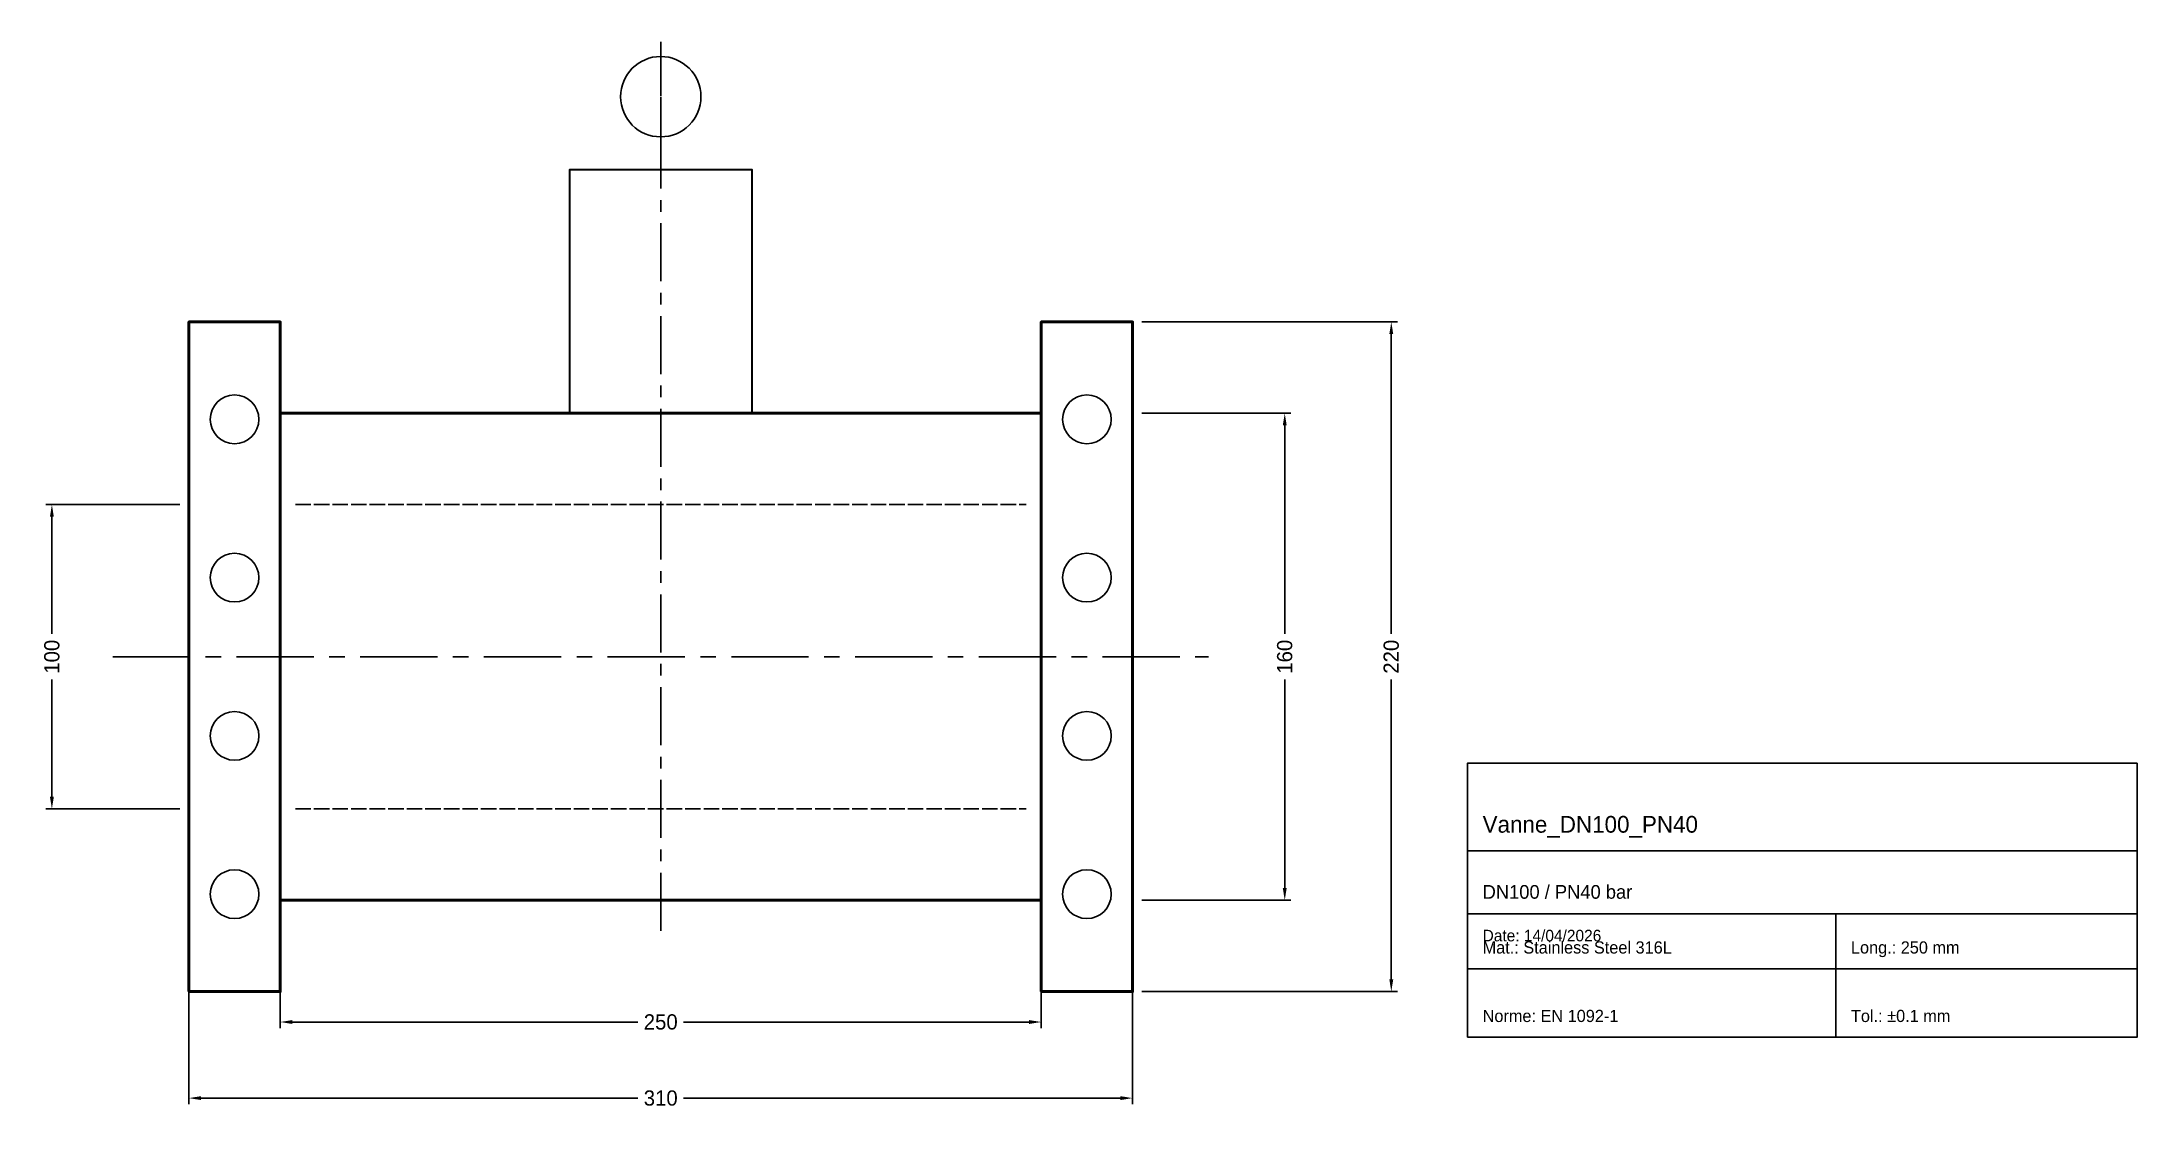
# Model space of a CAD drawing. Header units: millimetres. Extents: x 2 to 690, y 32 to 382.
import ezdxf

# ---------------------------------------------------------------- set-up
doc = ezdxf.new("R2010")
doc.units = ezdxf.units.MM
doc.linetypes.add('CENTER', pattern=[5.08, 3.175, -0.635, 0.635, -0.635])
doc.linetypes.add('DASHED', pattern=[1.524, 1.27, -0.254])
for name, color, linetype in [('ACTUATEUR', 2, 'Continuous'), ('AXE', 6, 'Continuous'), ('BRIDES', 4, 'Continuous'), ('CARTOUCHE', 1, 'Continuous'), ('CORPS', 7, 'Continuous'), ('COTES', 3, 'Continuous')]:
    doc.layers.add(name, color=color, linetype=linetype)
doc.dimstyles.new('IND', dxfattribs={"dimtxt": 5, "dimasz": 4, "dimexe": 2, "dimexo": 3, "dimtad": 1, "dimcen": 2.5, "dimazin": 3, "dimtfac": 1, "dimtmove": 0, "dimatfit": 3})

# ---------------------------------------------------------------- blocks, each defined once
blk = doc.blocks.new('_CLOSEDFILLED')
at = {"color": 0, "linetype": 'BYBLOCK'}
blk.add_solid([(-1, 0.16), (0, 0), (-1, -0.16)], dxfattribs=at)
blk = doc.blocks.new('*D1')
for p, q in [((80, 97), (80, 58)), ((330, 97), (330, 58)), ((84, 60), (197.5, 60)), ((212.5, 60), (326, 60))]:
    blk.add_line(p, q)
at = {"layer": 'Defpoints'}
for p in [(80, 100), (330, 100), (80, 60)]:
    blk.add_point(p, dxfattribs=at)
at = {"layer": 'COTES', "xscale": 4, "yscale": 4, "rotation": 180}
blk.add_blockref('_CLOSEDFILLED', (80, 60), dxfattribs=at)
at = {"layer": 'COTES', "xscale": 4, "yscale": 4}
blk.add_blockref('_CLOSEDFILLED', (330, 60), dxfattribs=at)
at = {"layer": 'COTES', "insert": (205, 60), "char_height": 5, "attachment_point": 5}
blk.add_mtext('250', dxfattribs=at)
blk = doc.blocks.new('*D2')
for p, q in [((50, 97), (50, 33)), ((360, 97), (360, 33)), ((54, 35), (197.5, 35)), ((212.5, 35), (356, 35))]:
    blk.add_line(p, q)
at = {"layer": 'Defpoints'}
for p in [(50, 100), (360, 100), (50, 35)]:
    blk.add_point(p, dxfattribs=at)
at = {"layer": 'COTES', "xscale": 4, "yscale": 4, "rotation": 180}
blk.add_blockref('_CLOSEDFILLED', (50, 35), dxfattribs=at)
at = {"layer": 'COTES', "xscale": 4, "yscale": 4}
blk.add_blockref('_CLOSEDFILLED', (360, 35), dxfattribs=at)
at = {"layer": 'COTES', "insert": (205, 35), "char_height": 5, "attachment_point": 5}
blk.add_mtext('310', dxfattribs=at)
blk = doc.blocks.new('*D3')
for p, q in [((363, 260), (412, 260)), ((410, 187.5), (410, 256)), ((410, 104), (410, 172.5)), ((363, 100), (412, 100))]:
    blk.add_line(p, q)
at = {"layer": 'Defpoints'}
for p in [(360, 260), (360, 100), (410, 100)]:
    blk.add_point(p, dxfattribs=at)
at = {"layer": 'COTES', "xscale": 4, "yscale": 4}
for p, rotation in [((410, 260), 90), ((410, 100), 270)]:
    blk.add_blockref('_CLOSEDFILLED', p, dxfattribs=dict(at, rotation=rotation))
at = {"layer": 'COTES', "insert": (410, 180), "char_height": 5, "attachment_point": 5, "rotation": 90}
blk.add_mtext('160', dxfattribs=at)
blk = doc.blocks.new('*D4')
for p, q in [((363, 290), (447, 290)), ((445, 187.5), (445, 286)), ((445, 74), (445, 172.5)), ((363, 70), (447, 70))]:
    blk.add_line(p, q)
at = {"layer": 'Defpoints'}
for p in [(360, 290), (360, 70), (445, 70)]:
    blk.add_point(p, dxfattribs=at)
at = {"layer": 'COTES', "xscale": 4, "yscale": 4}
for p, rotation in [((445, 290), 90), ((445, 70), 270)]:
    blk.add_blockref('_CLOSEDFILLED', p, dxfattribs=dict(at, rotation=rotation))
at = {"layer": 'COTES', "insert": (445, 180), "char_height": 5, "attachment_point": 5, "rotation": 90}
blk.add_mtext('220', dxfattribs=at)
blk = doc.blocks.new('*D5')
for p, q in [((47, 230), (3, 230)), ((5, 187.5), (5, 226)), ((5, 134), (5, 172.5)), ((47, 130), (3, 130))]:
    blk.add_line(p, q)
at = {"layer": 'Defpoints'}
for p in [(50, 230), (5, 130), (50, 130)]:
    blk.add_point(p, dxfattribs=at)
at = {"layer": 'COTES', "xscale": 4, "yscale": 4}
for p, rotation in [((5, 230), 90), ((5, 130), 270)]:
    blk.add_blockref('_CLOSEDFILLED', p, dxfattribs=dict(at, rotation=rotation))
at = {"layer": 'COTES', "insert": (5, 180), "char_height": 5, "attachment_point": 5, "rotation": 90}
blk.add_mtext('100', dxfattribs=at)

msp = doc.modelspace()

# ---------------------------------------------------------------- linework, layer by layer
at = {"layer": 'ACTUATEUR'}
msp.add_line((205, 340), (205, 364), dxfattribs=at)
at = {"layer": 'ACTUATEUR', "lineweight": 35}
msp.add_lwpolyline([(175, 260), (235, 260), (235, 340), (175, 340)], close=True, dxfattribs=at)
at = {"layer": 'ACTUATEUR'}
msp.add_circle((205, 364), 13.2, dxfattribs=at)
at = {"layer": 'AXE', "linetype": 'CENTER', "ltscale": 6}
msp.add_line((205, 90), (205, 382), dxfattribs=at)
at = {"layer": 'AXE', "linetype": 'CENTER', "ltscale": 8}
msp.add_line((25, 180), (385, 180), dxfattribs=at)
at = {"layer": 'BRIDES', "lineweight": 50}
for points in [[(50, 70), (80, 70), (80, 290), (50, 290)], [(330, 70), (360, 70), (360, 290), (330, 290)]]:
    msp.add_lwpolyline(points, close=True, dxfattribs=at)
at = {"layer": 'BRIDES'}
for centre in [(65, 258), (345, 258), (65, 206), (345, 206), (65, 154), (345, 154), (65, 102), (345, 102)]:
    msp.add_circle(centre, 8, dxfattribs=at)
at = {"layer": 'CARTOUCHE'}
for p, q in [((470, 116.2), (690, 116.2)), ((470, 95.5), (690, 95.5)), ((591, 55), (591, 95.5)), ((470, 77.5), (690, 77.5))]:
    msp.add_line(p, q, dxfattribs=at)
msp.add_lwpolyline([(470, 55), (690, 55), (690, 145), (470, 145)], close=True, dxfattribs=at)
at = {"layer": 'CORPS', "linetype": 'DASHED', "ltscale": 4}
for p, q in [((85, 230), (325, 230)), ((85, 130), (325, 130))]:
    msp.add_line(p, q, dxfattribs=at)
at = {"layer": 'CORPS', "lineweight": 50}
msp.add_lwpolyline([(80, 100), (330, 100), (330, 260), (80, 260)], close=True, dxfattribs=at)

# ---------------------------------------------------------------- texts
at = {"layer": 'CARTOUCHE', "color": 1}
for s, height, p in [('Vanne_DN100_PN40', 5.5, (475, 122.2)), ('DN100 / PN40 bar', 4.5, (475, 100.5)), ('Date: 14/04/2026', 3.8, (475, 86.5)), ('Mat.: Stainless Steel 316L', 4, (475, 82.5)), ('Long.: 250 mm', 4, (596, 82.5)), ('Norme: EN 1092-1', 4, (475, 60)), ('Tol.: ±0.1 mm', 4, (596, 60))]:
    msp.add_text(s, height=height, dxfattribs=at).set_placement(p)

# ---------------------------------------------------------------- dimensions: what is measured, and where the dimension line sits
at = {"layer": 'COTES'}
for base, p1, p2, picture, middle in [((445, 70), (360, 70), (360, 290), '*D4', (445, 180)), ((410, 100), (360, 100), (360, 260), '*D3', (410, 180)), ((5, 130), (50, 130), (50, 230), '*D5', (5, 180))]:
    dim = msp.add_linear_dim(base=base, p1=p1, p2=p2, angle=90, dimstyle='IND', dxfattribs=at)
    dim.commit()
    dim.dimension.update_dxf_attribs({"geometry": picture, "text_midpoint": middle})
for base, p1, p2, picture, middle in [((50, 35), (50, 100), (360, 100), '*D2', (205, 35)), ((80, 60), (80, 100), (330, 100), '*D1', (205, 60))]:
    dim = msp.add_linear_dim(base=base, p1=p1, p2=p2, dimstyle='IND', dxfattribs=at)
    dim.commit()
    dim.dimension.update_dxf_attribs({"geometry": picture, "text_midpoint": middle})

doc.saveas('drawing.dxf')
